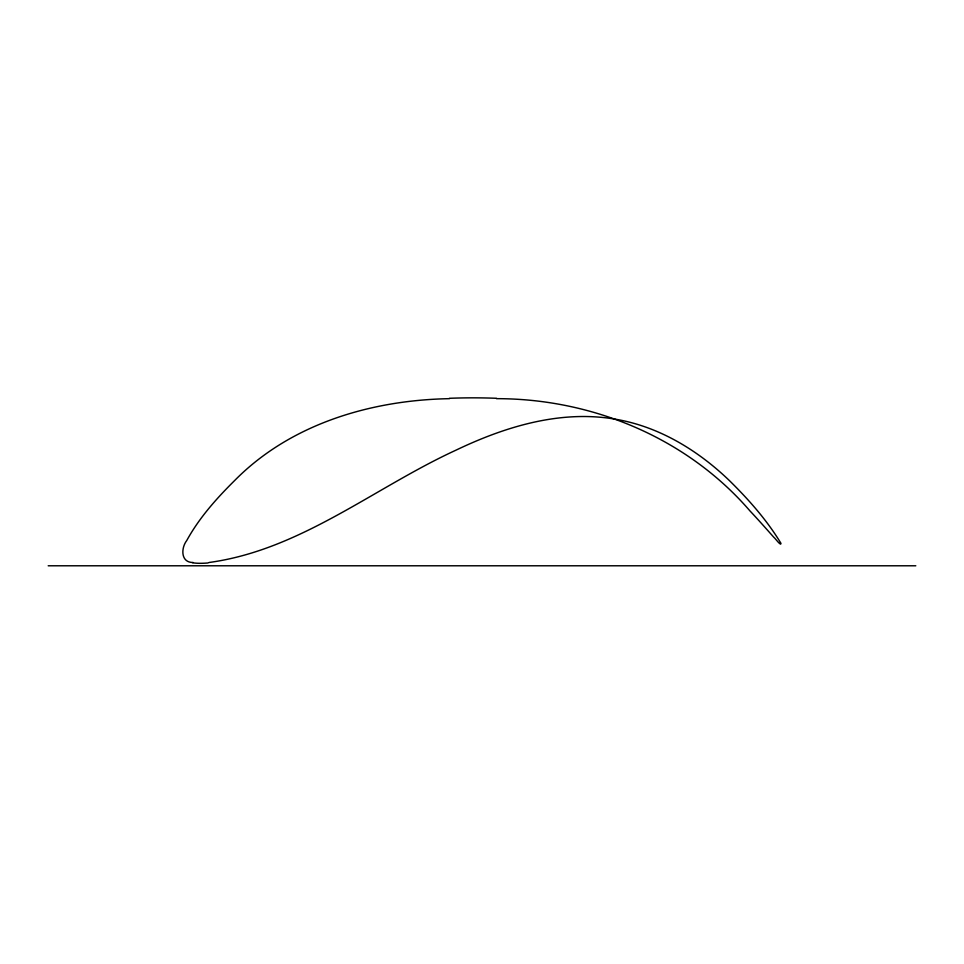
<?xml version="1.0" encoding="UTF-8"?>
<svg xmlns="http://www.w3.org/2000/svg" width="964" height="964" viewBox="0 0 964 964"><rect width="100%" height="100%" fill="white"/><g stroke="black" fill="none" stroke-linecap="round" stroke-linejoin="round"><path stroke-width="1.45" d="M208.995 562.506C300.539 550.01 373.996 487.844 455.803 450.248C505.028 426.654 560.518 409.676 615.49 419.219C658.954 426.522 697.984 450.345 729.399 480.578C748.715 499.605 766.97 520.174 781.021 543.443C781.117 546.672 775.092 538.057 773.718 537.165C765.874 528.356 758.066 519.5 749.968 510.92C686.995 437.957 592.209 398.59 496.472 398.662M449.513 398.662C371.381 400.084 290.61 423.714 234.601 480.578C216.43 498.569 199.114 517.993 186.751 540.527C180.919 548.07 180.581 562.651 193.137 562.506M48.2 565.784L915.8 565.784M208.152 562.952A269.402 39.801 -24.6 0 1 192.619 562.759M449.417 398.301A269.402 117.921 0.8 0 1 496.52 398.289"/></g></svg>
